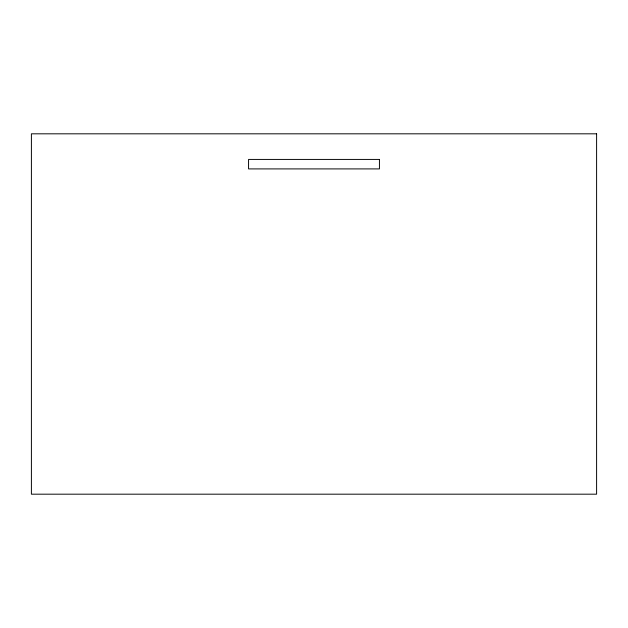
<?xml version="1.0" encoding="UTF-8"?>
<svg xmlns="http://www.w3.org/2000/svg" width="628" height="628" viewBox="0 0 628 628"><rect width="100%" height="100%" fill="white"/><g stroke="black" fill="none" stroke-linecap="round" stroke-linejoin="round"><path stroke-width="0.94" d="M596.6 133.819L31.4 133.819L31.4 494.181L596.6 494.181L596.6 133.819M379.438 159.426L248.562 159.426L248.562 168.908L379.438 168.908L379.438 159.426"/></g></svg>
